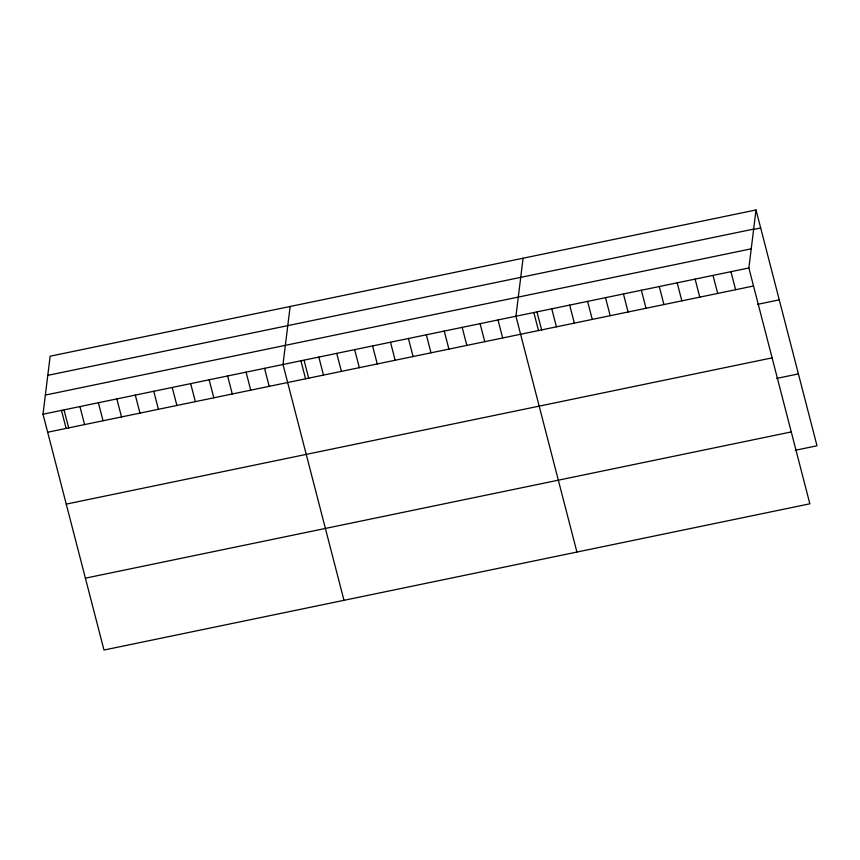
<?xml version="1.0" encoding="UTF-8"?>
<svg xmlns="http://www.w3.org/2000/svg" width="860" height="860" viewBox="0 0 860 860"><rect width="100%" height="100%" fill="white"/><g stroke="black" fill="none" stroke-linecap="round" stroke-linejoin="round"><path stroke-width="1.29" d="M756.015 209.958L748.866 267.976L809.851 503.799L103.985 650.042L43 414.219L50.149 356.201L756.015 209.958L817 445.781L795.242 450.285M290.142 306.483L282.994 364.5L343.978 600.312M523.073 258.226L515.935 316.243L576.92 552.055M47.784 375.347L753.65 229.104M752.995 229.577L760.67 227.986M45.354 395.073L751.221 248.83M43 414.219L748.866 267.976M47.666 432.236L753.521 286.004M757.499 304.365L779.257 299.861M66.252 504.111L772.119 357.867M776.655 378.411L798.413 373.906M85.398 578.167L791.264 431.924M730.946 271.695L735.612 289.712M713.026 275.404L717.692 293.421M695.116 279.113L699.771 297.141M677.196 282.833L681.851 300.849M659.276 286.541L663.931 304.558M641.356 290.25L646.021 308.278M623.436 293.969L628.101 311.987M605.526 297.678L610.181 315.695M587.606 301.387L592.26 319.415M569.686 305.106L574.34 323.123M551.765 308.815L556.431 326.832M537.027 312.18L541.682 330.143M533.845 312.524L538.51 330.552M498.015 319.952L502.67 337.969M480.095 323.661L484.75 341.689M462.175 327.37L466.84 345.397M444.254 331.089L448.92 349.106M426.334 334.798L431 352.815M408.425 338.507L413.079 356.535M390.504 342.226L395.159 360.243M372.584 345.935L377.25 363.952M354.664 349.644L359.329 367.671M336.744 353.363L341.409 371.38M318.834 357.072L323.489 375.089M304.096 360.437L308.74 378.411M300.914 360.781L305.569 378.808M264.536 368.327L269.191 386.344M246.067 372.144L250.733 390.171M227.61 375.971L232.275 393.988M209.152 379.798L213.807 397.815M190.683 383.625L195.349 401.642M172.226 387.452L176.891 405.469M153.768 391.268L158.423 409.296M135.31 395.095L139.965 413.112M116.842 398.922L121.507 416.939M98.384 402.749L103.039 420.766M79.926 406.565L84.581 424.593M64.102 410.166L68.746 428.129M61.458 410.392L66.123 428.42"/></g></svg>
